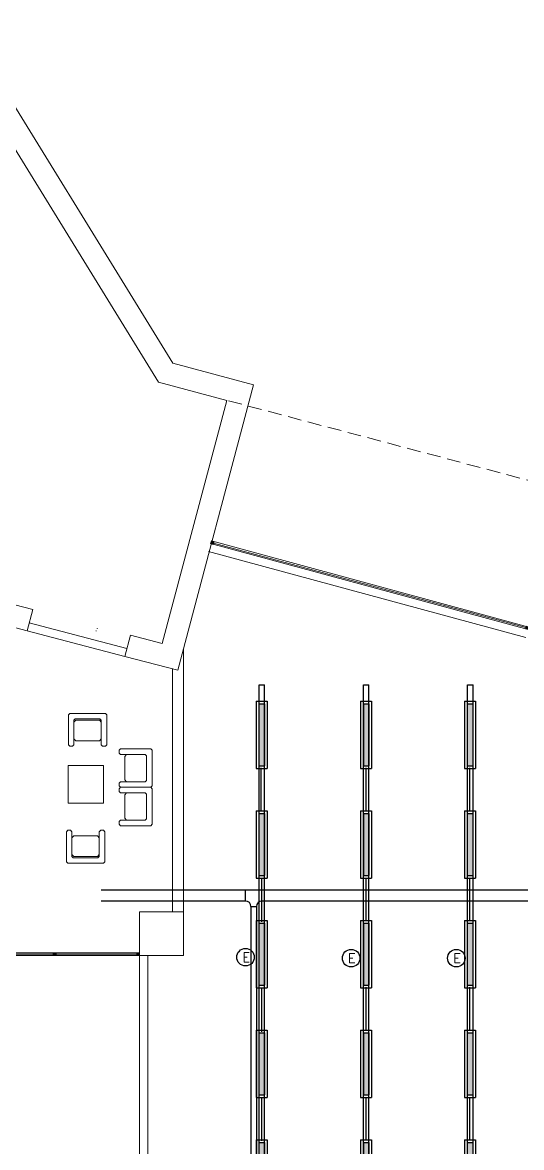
# Model space of a CAD drawing. Header units: metres. Extents: x -13316 to 152404, y -3899 to 30226.
# Drawn here: x 87766 to 88677, y 6360 to 8412 of the extents above; entities that cross this region are included whole.
import ezdxf

# ---------------------------------------------------------------- set-up
doc = ezdxf.new("R2010")
doc.units = ezdxf.units.M
doc.header["$LTSCALE"] = 100
doc.header["$MEASUREMENT"] = 0
doc.header["$PDMODE"] = 1
doc.linetypes.add('DOT2', pattern=[0.125, 0, -0.125])
doc.linetypes.add('HIDDEN', pattern=[0.375, 0.25, -0.125])
doc.layers.get('0').update_dxf_attribs({"color": 9, "lineweight": 9})
for name, color, linetype, lineweight in [('00', 9, 'Continuous', 9), ('01', 9, 'Continuous', 9), ('05', 9, 'Continuous', 9), ('06D', 9, 'Continuous', 9), ('09', 9, 'Continuous', 9), ('10', 9, 'Continuous', 9), ('15', 9, 'Continuous', 9), ('20', 9, 'DOT2', 9), ('E-1x36 W SIVAÜSTÜ FLUORESAN ARMATÜR (ETANŞ)', 7, 'Continuous', 30), ('E-ACİL AYDINLATMA KİTİ', 7, 'Continuous', 30), ('E-KABLO', 7, 'Continuous', 30), ('E-TAVA', 6, 'Continuous', 30), ('E-TAVA ZAYIF', 7, 'Continuous', 30)]:
    doc.layers.add(name, color=color, linetype=linetype, lineweight=lineweight)
doc.styles.add('E-YAZI', font='txttw.shx')

# ---------------------------------------------------------------- blocks, each defined once
blk = doc.blocks.new('E-LED ETANJ')
at = {"layer": 'E-1x36 W SIVAÜSTÜ FLUORESAN ARMATÜR (ETANŞ)'}
h = blk.add_hatch(color=4, dxfattribs=at)
h.dxf.hatch_style = 1
h.paths.add_polyline_path([(-5, 56.5), (-15, 56.5), (-15, -56.5), (-5, -56.5)])
at = {"layer": 'E-1x36 W SIVAÜSTÜ FLUORESAN ARMATÜR (ETANŞ)', "color": 4}
for p, q in [((-20, 61.5), (0, 61.5)), ((-20, 61.5), (-20, -61.5)), ((-15, 56.5), (-5, 56.5)), ((-15, 56.5), (-15, -56.5)), ((-5, 56.5), (-5, -56.5)), ((0, 61.5), (0, -61.5)), ((-20, -61.5), (0, -61.5)), ((-15, -56.5), (-5, -56.5))]:
    blk.add_line(p, q, dxfattribs=at)
at = {"layer": 'E-1x36 W SIVAÜSTÜ FLUORESAN ARMATÜR (ETANŞ)'}
blk.add_line((0, 61.5), (0, 61.5), dxfattribs=at)
blk = doc.blocks.new('100_ACİL AYDINLATMA KİTİ')
at = {"layer": 'E-ACİL AYDINLATMA KİTİ', "color": 3}
blk.add_circle((0, 0), 1.25, dxfattribs=at)
at = {"layer": 'E-ACİL AYDINLATMA KİTİ', "color": 3, "style": 'E-YAZI'}
blk.add_text('E', height=1.34, dxfattribs=at).set_placement((-0.45, -0.69))
blk = doc.blocks.new('p-kolon_80x80')
blk.add_lwpolyline([(-40, -40), (40, -40), (40, 40), (-40, 40)], close=True)
blk = doc.blocks.new('A$C724E0FF5')
at = {"layer": '09'}
for p, q in [((-8844.7, -1647.7), (-8844.8, -1647.8)), ((-8844.6, -1647.7), (-8844.7, -1647.9)), ((-8844.6, -1647.9), (-8844.5, -1647.7)), ((-8844.4, -1647.8), (-8844.5, -1647.9)), ((-8844.4, -1647.9), (-8844.4, -1647.8)), ((-8844.3, -1647.8), (-8844.3, -1648)), ((-8844.2, -1648), (-8844.2, -1647.8)), ((-8844.1, -1648), (-8844.1, -1647.9)), ((-8842.3, -1643), (-8842.3, -1643.2)), ((-8842.2, -1643.2), (-8842.2, -1643)), ((-8842.1, -1643.1), (-8842.1, -1643.2)), ((-8842, -1643.2), (-8842, -1643.1)), ((-8841.9, -1643.1), (-8841.9, -1643.3)), ((-8841.8, -1643.3), (-8841.8, -1643.1)), ((-8841.7, -1643.2), (-8841.7, -1643.3)), ((-8841.6, -1643.2), (-8841.6, -1643.3))]:
    blk.add_line(p, q, dxfattribs=at)
blk = doc.blocks.new('1.Bod.Ara.Sitatik Elk')
at = {"layer": '01'}
for points in [[(3633.1, -1694.3), (3729.8, -1719.6), (3868, -1198.9), (3720.3, -1159.7), (3337.3, -538.2), (3252.2, -590.6), (3273.2, -624.7), (3324.2, -593.2), (3694.6, -1194.2), (3819, -1227.3), (3701.4, -1670.8), (3643.2, -1655.6)], [(3819.2, -1227.3), (3694.6, -1194.2), (3324.2, -593.2)], [(3464.9, -1609), (3399.2, -1591.8), (2911.6, -800.5), (2877.6, -821.5), (3373.6, -1626.4), (3454.8, -1647.7)], [(3464.9, -1609), (3454.8, -1647.7)], [(3633.1, -1694.3), (3643.2, -1655.6)]]:
    blk.add_lwpolyline(points, dxfattribs=at)
for name, p in [('A$C724E0FF5', (12425, 0)), ('p-kolon_80x80', (3700, -2200))]:
    blk.add_blockref(name, p, dxfattribs=at)
blk = doc.blocks.new('prf-10x10')
blk.add_lwpolyline([(-5, -5), (5, -5), (5, 5), (-5, 5)], close=True)
at = {"color": 255}
blk.add_solid([(-5, -5), (5, -5), (-5, 5), (5, 5)], dxfattribs=at)
at = {"layer": '10'}
blk.add_point((0, 0), dxfattribs=at)
blk = doc.blocks.new('p-dog-ser-620')
at = {"layer": '06D'}
for points in [[(-620, 5), (-5, 5)], [(-620, 0), (-5, 0)]]:
    blk.add_lwpolyline(points, dxfattribs=at)
at = {"layer": '15'}
blk.add_lwpolyline([(-620, 2.5), (-5, 2.5)], dxfattribs=at)
at = {"layer": '10', "xscale": 0.5, "yscale": 0.5, "rotation": 90}
for p in [(-617.5, 2.5), (-460, 2.5), (-305, 2.5), (-155, 2.5), (-2.5, 2.5)]:
    blk.add_blockref('prf-10x10', p, dxfattribs=at)
blk = doc.blocks.new('*U732')
at = {"layer": '06D'}
blk.add_lwpolyline([(-2.5, 600), (2.5, 600), (2.5, 0), (-2.5, 0)], close=True, dxfattribs=at)
at = {"layer": '15'}
blk.add_lwpolyline([(0, 595), (0, 5)], dxfattribs=at)
at = {"layer": '10', "xscale": 0.5, "yscale": 0.5, "rotation": 90}
for p in [(0, 597.5), (0, 2.5)]:
    blk.add_blockref('prf-10x10', p, dxfattribs=at)
blk = doc.blocks.new('1.Bod.Ara.Mimari Elk')
at = {"layer": '00'}
for points in [[(3636.87, -1679.79), (3458.59, -1633.16)], [(3633.07, -1694.3), (3454.79, -1647.67)], [(3740, -2160), (3740, -1681.22)], [(3720, -2160), (3720, -1716.53)]]:
    blk.add_lwpolyline(points, dxfattribs=at)
blk.add_lwpolyline([(3660, -2240), (3660, -2865), (3675, -2865), (3675, -2240)], close=True, dxfattribs=at)
at = {"layer": '05'}
for p, q in [((3543.59, -1810.83), (3540.06, -1814.36)), ((3543.59, -1810.83), (3586.52, -1810.83)), ((3586.52, -1810.83), (3590.06, -1814.36)), ((3543.59, -1848.33), (3540.06, -1844.79)), ((3586.52, -1848.33), (3590.06, -1844.79)), ((3543.59, -1848.33), (3586.52, -1848.33)), ((3632.78, -1876.58), (3636.32, -1873.05)), ((3632.78, -1919.51), (3632.78, -1876.58)), ((3632.78, -1919.51), (3636.32, -1923.05)), ((3632.78, -1946.58), (3636.32, -1943.05)), ((3632.78, -1989.51), (3632.78, -1946.58)), ((3632.78, -1989.51), (3636.32, -1993.05)), ((3539.97, -2021.48), (3536.44, -2025.02)), ((3539.97, -2021.48), (3582.9, -2021.48)), ((3582.9, -2021.48), (3586.44, -2025.02)), ((3539.97, -2058.98), (3536.44, -2055.45)), ((3539.97, -2058.98), (3582.9, -2058.98)), ((3582.9, -2058.98), (3586.44, -2055.45))]:
    blk.add_line(p, q, dxfattribs=at)
for points in [[(3597.56, -1858.33), (3600.06, -1855.83), (3600.06, -1800.83), (3597.56, -1798.33), (3532.56, -1798.33), (3530.06, -1800.83), (3530.06, -1855.83), (3532.56, -1858.33), (3537.56, -1858.33), (3540.06, -1855.83), (3540.06, -1810.83), (3542.56, -1808.33), (3587.56, -1808.33), (3590.06, -1810.83), (3590.06, -1855.83), (3592.56, -1858.33)], [(3622.78, -1865.55), (3625.28, -1863.05), (3680.28, -1863.05), (3682.78, -1865.55), (3682.78, -1930.55), (3680.28, -1933.05), (3625.28, -1933.05), (3622.78, -1930.55), (3622.78, -1925.55), (3625.28, -1923.05), (3670.28, -1923.05), (3672.78, -1920.55), (3672.78, -1875.55), (3670.28, -1873.05), (3625.28, -1873.05), (3622.78, -1870.55)], [(3529.83, -1961.73), (3529.83, -1893.3), (3594.37, -1893.3), (3594.37, -1961.73)], [(3622.78, -1935.55), (3625.28, -1933.05), (3680.28, -1933.05), (3682.78, -1935.55), (3682.78, -2000.55), (3680.28, -2003.05), (3625.28, -2003.05), (3622.78, -2000.55), (3622.78, -1995.55), (3625.28, -1993.05), (3670.28, -1993.05), (3672.78, -1990.55), (3672.78, -1945.55), (3670.28, -1943.05), (3625.28, -1943.05), (3622.78, -1940.55)], [(3593.94, -2011.48), (3596.44, -2013.98), (3596.44, -2068.98), (3593.94, -2071.48), (3528.94, -2071.48), (3526.44, -2068.98), (3526.44, -2013.98), (3528.94, -2011.48), (3533.94, -2011.48), (3536.44, -2013.98), (3536.44, -2058.98), (3538.94, -2061.48), (3583.94, -2061.48), (3586.44, -2058.98), (3586.44, -2013.98), (3588.94, -2011.48)]]:
    blk.add_lwpolyline(points, close=True, dxfattribs=at)
at = {"layer": '06D'}
blk.add_lwpolyline([(4364.77, -1660), (3785.65, -1503.11)], dxfattribs=at)
at = {"layer": '20', "linetype": 'HIDDEN'}
blk.add_lwpolyline([(11767.85, -4685.8), (11421.22, -4460.1), (10945.13, -4163.64), (9074.53, -3238.51), (6612.89, -2132.43), (4752.35, -1474.85), (3821.13, -1227.81)], dxfattribs=at)
at = {"rotation": 74.84146865079535}
blk.add_blockref('*U732', (4369.35, -1643.11), dxfattribs=at)
at = {"layer": '10'}
blk.add_blockref('p-dog-ser-620', (3660, -2240), dxfattribs=at)

msp = doc.modelspace()

# ---------------------------------------------------------------- linework, layer by layer
at = {"layer": 'E-KABLO', "color": 6}
for p, q in [((88201.57, 6974.42), (88201.57, 7052.45)), ((88393.17, 6974.42), (88393.17, 7052.45)), ((88582.66, 6974.42), (88582.66, 7052.45)), ((88202.68, 6771.68), (88202.68, 6849.72)), ((88393.17, 6773.82), (88393.17, 6851.85)), ((88582.66, 6773.82), (88582.66, 6851.85)), ((88202.68, 6571.08), (88202.68, 6649.11)), ((88393.17, 6574.62), (88393.17, 6652.65)), ((88582.66, 6574.62), (88582.66, 6652.65)), ((88202.68, 6371.88), (88202.68, 6449.91)), ((88393.17, 6373.41), (88393.17, 6451.44)), ((88582.66, 6373.41), (88582.66, 6451.44))]:
    msp.add_line(p, q, dxfattribs=at)
at = {"layer": 'E-TAVA', "color": 6}
for p, q in [((88198.07, 5272.5), (88198.07, 7204.06)), ((88208.07, 5865), (88208.07, 7204.06)), ((88388.27, 5865), (88388.27, 7204.06)), ((88398.27, 5865), (88398.27, 7204.06)), ((88578.27, 5865), (88578.27, 7204.06)), ((88588.27, 5865), (88588.27, 7204.06))]:
    msp.add_line(p, q, dxfattribs=at)
at = {"layer": 'E-TAVA'}
for p, q in [((88198.07, 7204.06), (88208.07, 7204.06)), ((88388.27, 7204.06), (88398.27, 7204.06)), ((88578.27, 7204.06), (88588.27, 7204.06))]:
    msp.add_line(p, q, dxfattribs=at)
at = {"layer": 'E-TAVA ZAYIF', "color": 4}
for p, q in [((88817.56, 6829.55), (87910.09, 6829.55)), ((88173.07, 6809.55), (88173.07, 6829.55)), ((88203.07, 6809.55), (88203.07, 6829.55)), ((88173.07, 6809.55), (87910.09, 6809.55)), ((88183.07, 6799.55), (88183.07, 5052.5)), ((88183.07, 6799.55), (88193.07, 6799.55)), ((88193.07, 6799.55), (88193.07, 5850)), ((88787.56, 6809.55), (88203.07, 6809.55))]:
    msp.add_line(p, q, dxfattribs=at)
for centre, start, end in [((88173.07, 6799.55), 0, 90), ((88203.07, 6799.55), 90, 180)]:
    msp.add_arc(centre, 10, start, end, dxfattribs=at)

# ---------------------------------------------------------------- block references
for name in ['1.Bod.Ara.Mimari Elk', '1.Bod.Ara.Sitatik Elk']:
    msp.add_blockref(name, (84320, 8950))
at = {"layer": 'E-1x36 W SIVAÜSTÜ FLUORESAN ARMATÜR (ETANŞ)', "color": 2}
for p in [(88212.68, 7112.5), (88403.17, 7112.5), (88592.66, 7112.5), (88212.68, 6912.5), (88403.17, 6912.5), (88592.66, 6912.5), (88212.68, 6712.5), (88403.17, 6712.5), (88592.66, 6712.5), (88212.68, 6512.5), (88403.17, 6512.5), (88592.66, 6512.5), (88212.68, 6312.5), (88403.17, 6312.5), (88592.66, 6312.5)]:
    msp.add_blockref('E-LED ETANJ', p, dxfattribs=at)
at = {"layer": 'E-ACİL AYDINLATMA KİTİ', "xscale": 12.8, "yscale": 12.8, "zscale": 12.8}
for p in [(88173.23, 6707.03), (88365.88, 6705.37), (88557.73, 6705.37)]:
    msp.add_blockref('100_ACİL AYDINLATMA KİTİ', p, dxfattribs=at)

doc.saveas('drawing.dxf')
